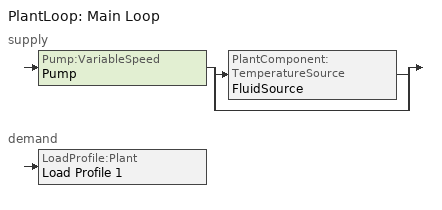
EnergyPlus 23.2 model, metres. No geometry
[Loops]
PlantLoop 'Main Loop'
 supply: Pump:VariableSpeed 'Pump' > split
  | PlantComponent:TemperatureSource 'FluidSource'
  | bypass
 demand: LoadProfile:Plant 'Load Profile 1'
[Building]
Plant Load Profile Example: Loads convergence tolerance value=0.04; Maximum number of warmup days=25; Minimum number of warmup days=6; North axis=0; Solar distribution=FullInteriorAndExterior; Temperature convergence tolerance value=0.04; Terrain=Suburbs
[Site:Location]
CHICAGO_IL_USA_WMO_725300: Elevation=190; Latitude=42; Longitude=-87.88; Time zone=-6
[SizingPeriod:DesignDay] Barometric pressure=99063; Day of month=21; Daylight saving time indicator=No; Humidity condition type=WetBulb; Rain indicator=No; Snow indicator=No; Solar model indicator=ASHRAEClearSky
Name | Daily dry bulb temperature range | Day type | Maximum dry bulb temperature | Month | Sky clearness | Wetbulb or dewpoint at maximum dry bulb | Wind direction | Wind speed
CHICAGO Ann Clg 1% Condns DB=>MWB | 10.7 | SummerDesignDay | 31.5 | 7 | 1 | 23 | 230 | 5.3
CHICAGO Ann Htg 99% Condns DB | 0 | WinterDesignDay | -17.3 | 1 | 0 | -17.3 | 270 | 4.9
[LoadProfile:Plant]
Load Profile 1: Flow rate fraction schedule=Load Profile 1 Flow Frac Schedule; Load schedule=Load Profile 1 Load Schedule; Peak flow rate=0.002
[PlantComponent:TemperatureSource]
FluidSource: Design volume flow rate=Autosize; Source temperature=8; Temperature specification type=Constant
[PlantEquipmentList]
Cooling Plant: FluidSource, PlantComponent:TemperatureSource
[PlantEquipmentOperation:CoolingLoad]
Purchased Only: Load range 1 lower limit=0; Load range 1 upper limit=10000000; Range 1 equipment list=Cooling Plant
[PlantEquipmentOperationSchemes]
Main Loop Operation: Control scheme 1=Purchased Only; Control scheme 1 schedule=AlwaysOnSchedule
[PlantLoop]
Main Loop: Fluid type=Water; Load distribution scheme=Optimal; Maximum loop flow rate=0.003; Maximum loop temperature=100; Minimum loop flow rate=0; Minimum loop temperature=3; Plant equipment operation scheme=Main Loop Operation; Plant loop volume=Autocalculate
[Pump:VariableSpeed]
Pump: Design maximum flow rate=0.005; Design minimum flow rate=0; Design power consumption=2250; Design pump head=300000; Fraction of motor inefficiencies to fluid stream=0; Motor efficiency=0.87; Pump control type=Intermittent; Coefficient 1 of the part load performance curve=0; Coefficient 2 of the part load performance curve=1; Coefficient 3 of the part load performance curve=0; Coefficient 4 of the part load performance curve=0
[SetpointManager:Scheduled]
Main Loop Setpoint Manager: Control variable=Temperature; Schedule=Main Loop Temp Sch; Setpoint node or nodelist=Main Loop Setpoint Node List
[Sizing:Plant]
Main Loop: Design loop exit temperature=10; Loop design temperature difference=4; Loop type=Cooling
[Schedule:Compact]
AlwaysOnSchedule; Load Profile 1 Flow Frac Schedule: THROUGH: 12/31, FOR: AllDays, UNTIL: 24:00, 1
Load Profile 1 Load Schedule: THROUGH: 12/31, FOR: AllDays, UNTIL: 4:00, 0, UNTIL: 8:00, -5000, UNTIL: 9:00, -10000, UNTIL: 12:00, -15000, UNTIL: 18:00, -10000, UNTIL: 24:00, 0
Main Loop Temp Sch: THROUGH: 12/31, FOR: AllDays, UNTIL: 24:00, 10
